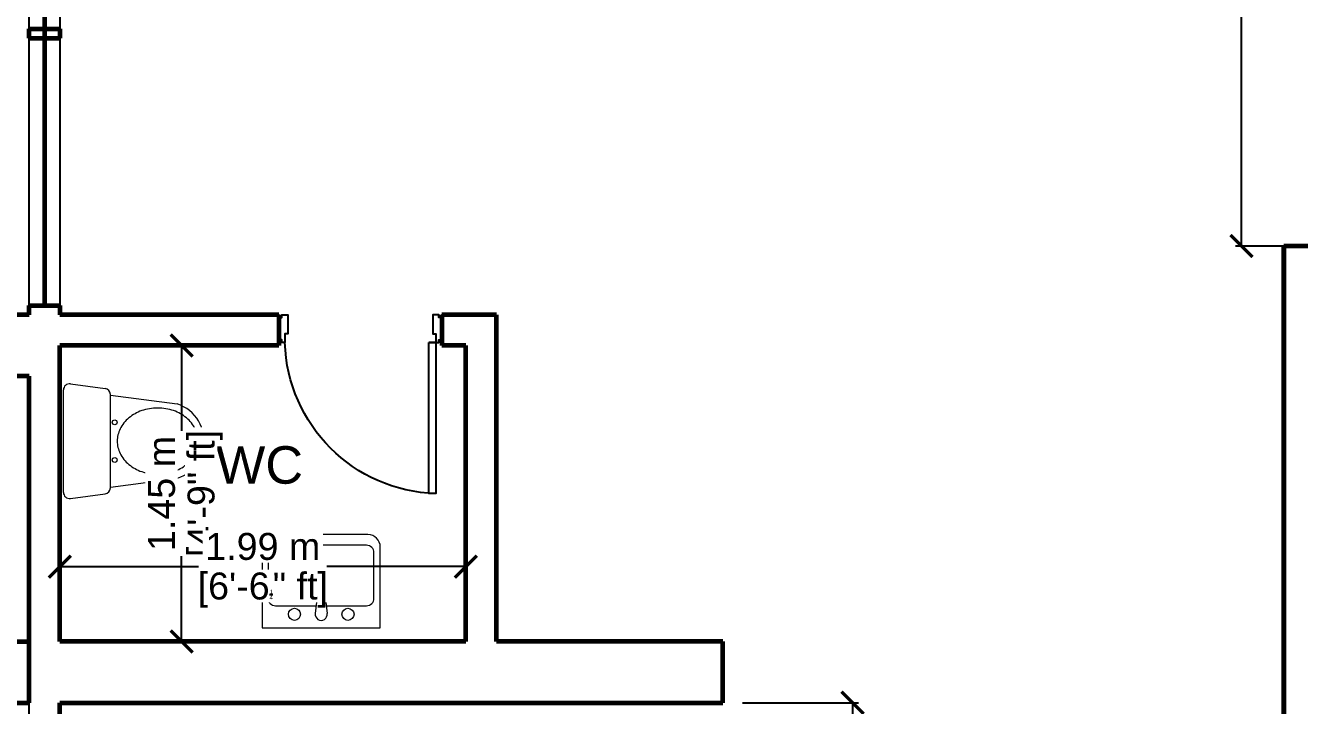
# Model space of a CAD drawing. Header units: metres. Extents: x 244.4 to 340.3, y -4.1 to 64.3.
# Drawn here: x 305.49 to 311.73, y 41.9 to 45.23 of the extents above; entities that cross this region are included whole.
import ezdxf

# ---------------------------------------------------------------- set-up
doc = ezdxf.new("R2010")
doc.units = ezdxf.units.M
doc.layers.get('Defpoints').update_dxf_attribs({"lineweight": 0})
for name, color, linetype, lineweight in [('A-WALL', 6, 'Continuous', 60), ('inne_gulv', 7, 'Continuous', 15), ('pza. sanitarias', 7, 'Continuous', 15)]:
    doc.layers.add(name, color=color, linetype=linetype, lineweight=lineweight)
doc.layers.add('Edges', color=7, linetype='Continuous')
doc.styles.get("Standard").update_dxf_attribs({"font": 'arial.ttf'})
doc.styles.add('TEXTS', font='swissl.ttf')
doc.dimstyles.new('Copy of DIMTEXT', dxfattribs={"dimscale": 0.3, "dimtxt": 0.22, "dimasz": 0.18, "dimexe": 0.05, "dimexo": 0.05, "dimgap": 0.05, "dimtad": 0, "dimzin": 1, "dimdsep": 46, "dimtxsty": 'TEXTS', "dimblk": 'ARCHTICK', "dimcen": 0.1, "dimclrd": 256, "dimclre": 6, "dimclrt": 7, "dimadec": 0, "dimazin": 0, "dimtfac": 0.15, "dimtix": 1, "dimtofl": 0, "dimtmove": 1, "dimatfit": 3, "dimldrblk": 'OPEN', "dimfxl": 0, "dimtolj": 1, "dimtzin": 0, "dimarcsym": 0})

# ---------------------------------------------------------------- blocks, each defined once
blk = doc.blocks.new('A$C3CB96B6D')
at = {"layer": 'pza. sanitarias'}
for p, q in [((0.0558, 0.23), (0.0984, 0.5566)), ((0.5053, 0.23), (0.4714, 0.49)), ((0, 0.0339), (0.0222, 0.2039)), ((0.5092, 0.23), (0.0519, 0.23)), ((0.5612, 0.0339), (0.539, 0.2039)), ((0.5314, 0), (0.0297, 0))]:
    blk.add_line(p, q, dxfattribs=at)
blk.add_lwpolyline([(0.2806, 0.66, 0.116506), (0.2208, 0.6459, 0.104219), (0.1664, 0.6026, 0.090534), (0.1312, 0.5399, 0.082773), (0.1182, 0.4618, 0.082773), (0.1312, 0.3836, 0.090534), (0.1664, 0.3209, 0.104219), (0.2208, 0.2777, 0.116506), (0.2806, 0.2635, 0.116506), (0.3404, 0.2777, 0.104219), (0.3948, 0.3209, 0.090534), (0.4299, 0.3836, 0.082773), (0.443, 0.4618, 0.082773), (0.4299, 0.5399, 0.090534), (0.3948, 0.6026, 0.104219), (0.3404, 0.6459, 0.116506)], format="xyb", close=True, dxfattribs=at)
for centre in [(0.1885, 0.2512), (0.3727, 0.2512)]:
    blk.add_circle(centre, 0.0119, dxfattribs=at)
for centre, radius, start, end in [((0.2806, 0.499), 0.191, 357.31269, 162.44988), ((0.0519, 0.2), 0.03, 90, 172.56859), ((0.5092, 0.2), 0.03, 7.43141, 90), ((0.0297, 0.03), 0.03, 172.56859, 270), ((0.5314, 0.03), 0.03, 270, 7.43141)]:
    blk.add_arc(centre, radius, start, end, dxfattribs=at)
blk = doc.blocks.new('isjsutas')
at = {"color": 7}
for p, q in [((35580.6963, 16336.1521), (35580.6963, 16335.7559)), ((35581.2754, 16336.1521), (35580.6963, 16336.1521)), ((35581.2754, 16335.7559), (35581.2754, 16336.1521)), ((35580.9626, 16336.0438), (35580.7642, 16336.0438)), ((35580.9732, 16335.9442), (35580.9564, 16336.0819)), ((35580.9984, 16335.9442), (35581.0152, 16336.0819)), ((35581.2093, 16336.0438), (35581.009, 16336.0438)), ((35580.7271, 16336.0067), (35580.7271, 16335.7841)), ((35581.2464, 16335.7841), (35581.2464, 16336.0067)), ((35580.7642, 16335.747), (35581.2093, 16335.747)), ((35580.7572, 16335.6949), (35581.2144, 16335.6949))]:
    blk.add_line(p, q, dxfattribs=at)
for centre in [(35580.8546, 16336.0855), (35581.117, 16336.0855)]:
    blk.add_circle(centre, 0.0296, dxfattribs=at)
for centre, radius, start, end in [((35580.9858, 16336.0855), 0.0296, 353.04224, 186.95776), ((35580.7642, 16336.0067), 0.0371, 90, 180), ((35581.2093, 16336.0067), 0.0371, 0, 90), ((35580.9858, 16335.944), 0.0125, 179.35285, 0.64715), ((35580.7642, 16335.7841), 0.0371, 180, 270), ((35581.2093, 16335.7841), 0.0371, 270, 0), ((35580.7572, 16335.7559), 0.061, 180, 270), ((35581.2144, 16335.7559), 0.061, 270, 0)]:
    blk.add_arc(centre, radius, start, end, dxfattribs=at)
blk = doc.blocks.new('*U109')
blk.add_lwpolyline([(33.6, 1013.3, -0.396717), (855.3, 192)], format="xyb")
for points in [[(72, 192), (33.6, 192), (33.6, 1013.3), (72, 1013.3)], [(33.6, 192), (16.8, 192), (16.8, 192), (16.8, 192), (16.8, 192), (16.8, 177), (0, 177), (0, 190.9), (0, 40.9), (0, 55.9), (16.8, 55.9), (16.8, 40.9), (33.6, 40.9), (33.6, 40.9), (50, 40.9), (50, 144), (33.6, 144)], [(888.9, 177), (888.9, 192), (888.9, 192), (888.9, 40.9), (888.9, 55.9), (872.1, 55.9), (872.1, 40.9), (855.3, 40.9), (855.3, 40.9), (838.9, 40.9), (838.9, 144), (855.3, 144), (855.3, 192), (872.1, 192), (872.1, 177)]]:
    blk.add_lwpolyline(points, close=True)
blk.add_lwpolyline([(33.6, 192), (72, 192)])
blk = doc.blocks.new('_ArchTick')
at = {"color": 0, "linetype": 'ByBlock', "const_width": 0.15}
blk.add_lwpolyline([(-0.5, -0.5), (0.5, 0.5)], dxfattribs=at)
blk = doc.blocks.new('*D126')
at = {"layer": 'Defpoints', "color": 0, "transparency": 16777216}
for p in [(312.8309, 50.1423), (311.4476, 44.1495), (312.8309, 44.1495)]:
    blk.add_point(p, dxfattribs=at)
at = {"layer": 'Edges', "color": 6, "lineweight": -2, "transparency": 16777216}
for p, q in [((311.9876, 50.1423), (311.4176, 50.1423)), ((311.9876, 44.1495), (311.4176, 44.1495))]:
    blk.add_line(p, q, dxfattribs=at)
at = {"layer": 'Edges', "lineweight": -2, "transparency": 16777216}
for p, q in [((311.4476, 50.1423), (311.4476, 47.5021)), ((311.4476, 44.1495), (311.4476, 46.7897))]:
    blk.add_line(p, q, dxfattribs=at)
at = {"layer": 'Edges', "lineweight": -2, "transparency": 16777216, "xscale": 0.108, "yscale": 0.108, "zscale": 0.108}
for p, rotation in [((311.4476, 50.1423), 90), ((311.4476, 44.1495), 270)]:
    blk.add_blockref('_ArchTick', p, dxfattribs=dict(at, rotation=rotation))
at = {"layer": 'Edges', "color": 7, "transparency": 16777216, "insert": (311.3498, 47.1459), "char_height": 0.132, "attachment_point": 5, "rotation": 90, "style": 'TEXTS', "bg_fill": 3, "box_fill_scale": 1.1, "bg_fill_color": 256, "bg_fill_true_color": 13158600, "bg_fill_transparency": 0}
blk.add_mtext('\\A1;5.99 m', dxfattribs=at)
at = {"layer": 'Edges', "color": 7, "transparency": 16777216, "insert": (311.5626, 47.1459), "char_height": 0.132, "attachment_point": 5, "rotation": 90, "style": 'TEXTS', "bg_fill": 3, "box_fill_scale": 1.1, "bg_fill_color": 256, "bg_fill_true_color": 13158600, "bg_fill_transparency": 0}
blk.add_mtext('\\A1;[19\'-8" ft]', dxfattribs=at)
blk = doc.blocks.new('_Open')
at = {"color": 0, "linetype": 'ByBlock', "lineweight": -2}
for p, q in [((-1, 0.167), (0, 0)), ((-1, -0.167), (0, 0)), ((0, 0), (-1, 0))]:
    blk.add_line(p, q, dxfattribs=at)
blk = doc.blocks.new('*D133')
at = {"layer": 'Defpoints', "color": 0, "transparency": 16777216}
for p in [(308.6429, 41.9123), (308.6429, 36.5123), (309.5411, 36.5123)]:
    blk.add_point(p, dxfattribs=at)
at = {"layer": 'Edges', "color": 6, "lineweight": -2, "transparency": 16777216}
for p, q in [((309.0011, 41.9123), (309.5711, 41.9123)), ((309.0011, 36.5123), (309.5711, 36.5123))]:
    blk.add_line(p, q, dxfattribs=at)
at = {"layer": 'Edges', "lineweight": -2, "transparency": 16777216}
for p, q in [((309.5411, 41.9123), (309.5411, 39.5753)), ((309.5411, 36.5123), (309.5411, 38.8493))]:
    blk.add_line(p, q, dxfattribs=at)
at = {"layer": 'Edges', "lineweight": -2, "transparency": 16777216, "xscale": 0.108, "yscale": 0.108, "zscale": 0.108}
for p, rotation in [((309.5411, 41.9123), 90), ((309.5411, 36.5123), 270)]:
    blk.add_blockref('_ArchTick', p, dxfattribs=dict(at, rotation=rotation))
at = {"layer": 'Edges', "color": 7, "transparency": 16777216, "insert": (309.4433, 39.2123), "char_height": 0.132, "attachment_point": 5, "rotation": 90, "style": 'TEXTS', "bg_fill": 3, "box_fill_scale": 1.1, "bg_fill_color": 256, "bg_fill_true_color": 13158600, "bg_fill_transparency": 0}
blk.add_mtext('\\A1;5.40 m', dxfattribs=at)
at = {"layer": 'Edges', "color": 7, "transparency": 16777216, "insert": (309.6561, 39.2123), "char_height": 0.132, "attachment_point": 5, "rotation": 90, "style": 'TEXTS', "bg_fill": 3, "box_fill_scale": 1.1, "bg_fill_color": 256, "bg_fill_true_color": 13158600, "bg_fill_transparency": 0}
blk.add_mtext('\\A1;[17\'-8{\\H0.15x;\\S1/2;}" ft]', dxfattribs=at)
blk = doc.blocks.new('*D134')
at = {"layer": 'Defpoints', "color": 0, "transparency": 16777216}
for p in [(306.1921, 43.6623), (306.1921, 42.2123), (306.2526, 42.2123)]:
    blk.add_point(p, dxfattribs=at)
at = {"layer": 'Edges', "color": 6, "lineweight": -2, "transparency": 16777216}
for p, q in [((306.2221, 43.6623), (306.2826, 43.6623)), ((306.2221, 42.2123), (306.2826, 42.2123))]:
    blk.add_line(p, q, dxfattribs=at)
at = {"layer": 'Edges', "lineweight": -2, "transparency": 16777216}
for p, q in [((306.2526, 43.6623), (306.2526, 43.2447)), ((306.2526, 42.2123), (306.2526, 42.6299))]:
    blk.add_line(p, q, dxfattribs=at)
at = {"layer": 'Edges', "lineweight": -2, "transparency": 16777216, "xscale": 0.108, "yscale": 0.108, "zscale": 0.108}
for p, rotation in [((306.2526, 43.6623), 90), ((306.2526, 42.2123), 270)]:
    blk.add_blockref('_ArchTick', p, dxfattribs=dict(at, rotation=rotation))
at = {"layer": 'Edges', "color": 7, "transparency": 16777216, "char_height": 0.132, "attachment_point": 5, "rotation": 90, "style": 'TEXTS', "bg_fill": 3, "box_fill_scale": 1.1, "bg_fill_color": 256, "bg_fill_true_color": 13158600, "bg_fill_transparency": 0}
for s, insert in [('\\A1;1.45 m', (306.1547, 42.9373)), ('\\A1;[4\'-9" ft]', (306.3675, 42.9373))]:
    blk.add_mtext(s, dxfattribs=dict(at, insert=insert))
blk = doc.blocks.new('*D135')
at = {"layer": 'Defpoints', "color": 0, "transparency": 16777216}
for p in [(307.6454, 42.5795), (305.6554, 42.5089), (307.6454, 42.5089)]:
    blk.add_point(p, dxfattribs=at)
at = {"layer": 'Edges', "color": 6, "lineweight": -2, "transparency": 16777216}
for p, q in [((305.6554, 42.5389), (305.6554, 42.6095)), ((307.6454, 42.5389), (307.6454, 42.6095))]:
    blk.add_line(p, q, dxfattribs=at)
at = {"layer": 'Edges', "lineweight": -2, "transparency": 16777216}
for p, q in [((305.6554, 42.5795), (306.3361, 42.5795)), ((307.6454, 42.5795), (306.9646, 42.5795))]:
    blk.add_line(p, q, dxfattribs=at)
at = {"layer": 'Edges', "lineweight": -2, "transparency": 16777216, "xscale": 0.108, "yscale": 0.108, "zscale": 0.108, "rotation": 180}
blk.add_blockref('_ArchTick', (305.6554, 42.5795), dxfattribs=at)
at = {"layer": 'Edges', "lineweight": -2, "transparency": 16777216, "xscale": 0.108, "yscale": 0.108, "zscale": 0.108}
blk.add_blockref('_ArchTick', (307.6454, 42.5795), dxfattribs=at)
at = {"layer": 'Edges', "color": 7, "transparency": 16777216, "char_height": 0.132, "attachment_point": 5, "style": 'TEXTS', "bg_fill": 3, "box_fill_scale": 1.1, "bg_fill_color": 256, "bg_fill_true_color": 13158600, "bg_fill_transparency": 0}
for s, insert in [('\\A1;1.99 m', (306.6504, 42.6773)), ('\\A1;[6\'-6{\\H0.15x;\\S1/4;}" ft]', (306.6504, 42.4645))]:
    blk.add_mtext(s, dxfattribs=dict(at, insert=insert))

msp = doc.modelspace()

# ---------------------------------------------------------------- linework, layer by layer
at = {"layer": 'A-WALL'}
for p, q in [((305.5804, 49.2352), (305.5804, 43.858)), ((305.5054, 45.2138), (305.6554, 45.2138)), ((305.5054, 45.168), (305.5054, 45.2138)), ((305.6554, 45.2138), (305.6554, 45.168)), ((305.5054, 45.168), (305.6554, 45.168)), ((311.6554, 44.1495), (311.6554, 36.5123)), ((311.6554, 36.3623), (311.6554, 44.1495)), ((311.8086, 44.1495), (311.6554, 44.1495)), ((305.5054, 43.858), (305.6554, 43.858)), ((305.5054, 43.8123), (305.5054, 43.858)), ((305.6554, 43.858), (305.6554, 43.8123)), ((305.5054, 43.8123), (304.7054, 43.8123)), ((306.7288, 43.8123), (305.6554, 43.8123)), ((306.7288, 43.8123), (306.7288, 43.6623)), ((307.7954, 43.8123), (307.5288, 43.8123)), ((307.5288, 43.8123), (307.5288, 43.6623)), ((307.7954, 42.2123), (307.7954, 43.8123)), ((305.6554, 42.2123), (305.6554, 43.6623)), ((306.7288, 43.6623), (305.6554, 43.6623)), ((307.6454, 43.6623), (307.5288, 43.6623)), ((307.6454, 42.2123), (307.6454, 43.6623)), ((305.5054, 43.5123), (304.3854, 43.5123)), ((305.5054, 41.9123), (305.5054, 43.5123)), ((304.3854, 42.2123), (305.5054, 42.2123)), ((307.6454, 42.2123), (305.6554, 42.2123)), ((308.9054, 42.2123), (307.7954, 42.2123)), ((308.9054, 41.9123), (308.9054, 42.2123)), ((304.3854, 41.9123), (305.5054, 41.9123)), ((305.6554, 41.9123), (308.9054, 41.9123)), ((305.6554, 37.9933), (305.6554, 41.9123))]:
    msp.add_line(p, q, dxfattribs=at)
at = {"layer": 'Edges'}
for p, q in [((305.5054, 45.2138), (305.5054, 46.5238)), ((305.6554, 46.5238), (305.6554, 45.2138)), ((305.5054, 43.858), (305.5054, 45.168)), ((305.6554, 45.168), (305.6554, 43.858)), ((305.5054, 38.3623), (305.5054, 41.9123))]:
    msp.add_line(p, q, dxfattribs=at)

# ---------------------------------------------------------------- block references
at = {"xscale": 0.0009000000000045201, "yscale": 0.0009000000000045201, "zscale": 0.0009000000000045201, "rotation": 180}
msp.add_blockref('*U109', (307.5288, 43.8491), dxfattribs=at)
at = {"layer": 'inne_gulv', "linetype": 'Continuous', "rotation": 180}
msp.add_blockref('isjsutas', (35887.9225, 16378.4313), dxfattribs=at)
at = {"layer": 'pza. sanitarias', "extrusion": (0, 0, -1), "xscale": -1, "zscale": -1, "rotation": 90}
msp.add_blockref('A$C3CB96B6D', (-305.6734, 43.4744), dxfattribs=at)

# ---------------------------------------------------------------- texts
at = {"layer": 'Edges', "insert": (306.4209, 43.1691), "char_height": 0.18352, "width": 1.561448, "attachment_point": 1}
msp.add_mtext('WC', dxfattribs=at)

# ---------------------------------------------------------------- next in the draw order: dimensions: what is measured, and where the dimension line sits
at = {"layer": 'Edges'}
for base, p1, p2, picture, middle in [((311.4476, 44.1495), (312.8309, 50.1423), (312.8309, 44.1495), '*D126', (311.4476, 47.1459)), ((306.2526, 42.2123), (306.1921, 43.6623), (306.1921, 42.2123), '*D134', (306.2526, 42.9373)), ((309.5411, 36.5123), (308.6429, 41.9123), (308.6429, 36.5123), '*D133', (309.5411, 39.2123))]:
    dim = msp.add_linear_dim(base=base, p1=p1, p2=p2, angle=90, dimstyle='Copy of DIMTEXT', override={"dimscale": 0.6, "dimpost": ' m\\X', "dimfxl": 0.9, "dimfxlon": 1, "dimtfill": 1}, dxfattribs=at)
    dim.commit()
    dim.dimension.update_dxf_attribs({"geometry": picture, "text_midpoint": middle})

# ---------------------------------------------------------------- next in the draw order: dimensions: what is measured, and where the dimension line sits
dim = msp.add_linear_dim(base=(307.6454, 42.5795), p1=(305.6554, 42.5089), p2=(307.6454, 42.5089), dimstyle='Copy of DIMTEXT', override={"dimscale": 0.6, "dimpost": ' m\\X', "dimfxl": 0.9, "dimfxlon": 1, "dimtfill": 1}, dxfattribs=at)
dim.commit()
dim.dimension.update_dxf_attribs({"geometry": '*D135', "text_midpoint": (306.6504, 42.5795)})

doc.saveas('drawing.dxf')
